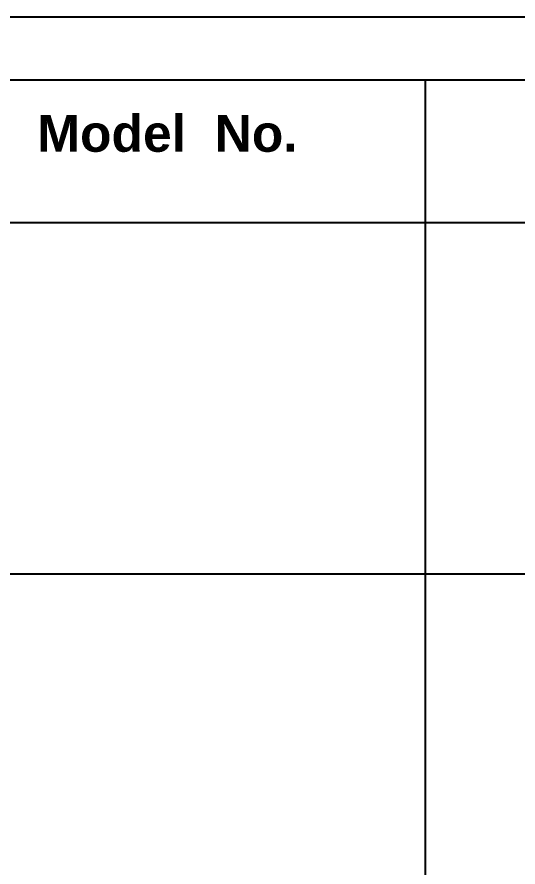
# Model space of a CAD drawing. Header units: inches. Extents: x 3613 to 8393, y -2205 to -794.
# Drawn here: x 3660.7 to 3708.3, y -1988.5 to -1907.9 of the extents above; entities that cross this region are included whole.
import ezdxf

# ---------------------------------------------------------------- set-up
doc = ezdxf.new("R2010")
doc.units = ezdxf.units.IN
doc.header["$MEASUREMENT"] = 0
doc.styles.get("Standard").update_dxf_attribs({"font": 'arial.ttf'})

msp = doc.modelspace()

# ---------------------------------------------------------------- linework, layer by layer
for p, q in [((4029.183, -1913.853), (3619.928, -1913.853)), ((3699.458, -1913.853), (3699.458, -2169.814)), ((3632.745, -1927.346), (4029.183, -1927.346)), ((3632.745, -1960.688), (4029.183, -1960.688))]:
    msp.add_line(p, q)
msp.add_lwpolyline([(4033.221, -2204.853), (4033.221, -1907.853), (3613.221, -1907.853), (3613.221, -2204.853)], close=True)

# ---------------------------------------------------------------- texts
at = {"insert": (3674.999, -1918.92), "char_height": 3.5, "width": 34.34827, "attachment_point": 5}
msp.add_mtext('{\\fArial|b1|i0|c0|p34;Model  No.}', dxfattribs=at)

doc.saveas('drawing.dxf')
